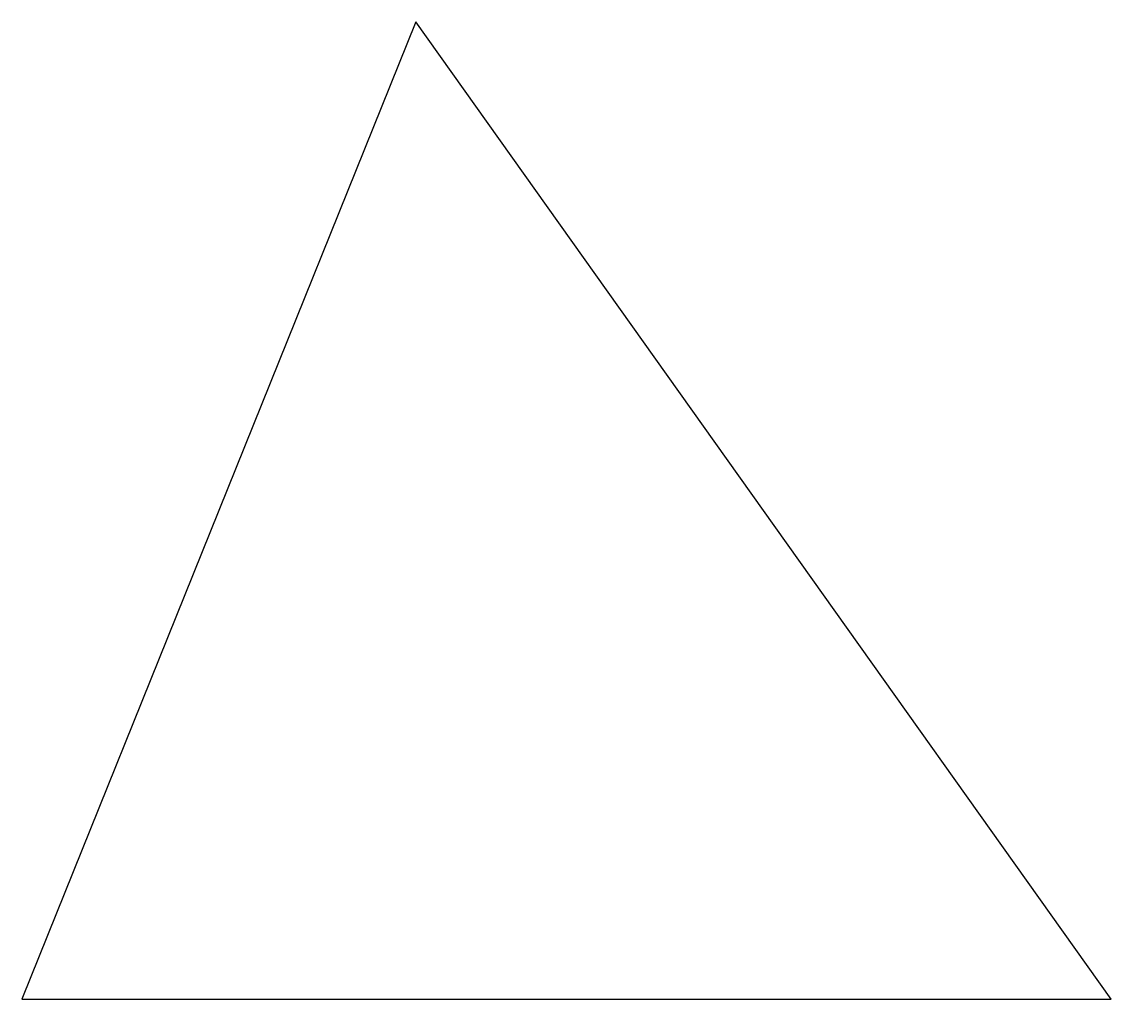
# Model space of a CAD drawing. Extents: x -600.9 to -536.8, y -19.2 to 38.3.
import ezdxf

# ---------------------------------------------------------------- set-up
doc = ezdxf.new("R2010")
doc.units = 0
doc.layers.add('Jo_Third_quoted___Flat_face_5', color=7, linetype='CONTINUOUS')

msp = doc.modelspace()

# ---------------------------------------------------------------- meshes
at = {"layer": 'Jo_Third_quoted___Flat_face_5', "color": 7}
mesh = msp.add_polyface(dxfattribs=at)
corners = [(-600.8739, -19.1619), (-577.6992, 38.3238, 0), (-536.7999, -19.1619, 0)]
mesh.append_faces([[corners[k] for k in face] for face in [(0, 2, 1)]], dxfattribs={"color": 7})

doc.saveas('drawing.dxf')
